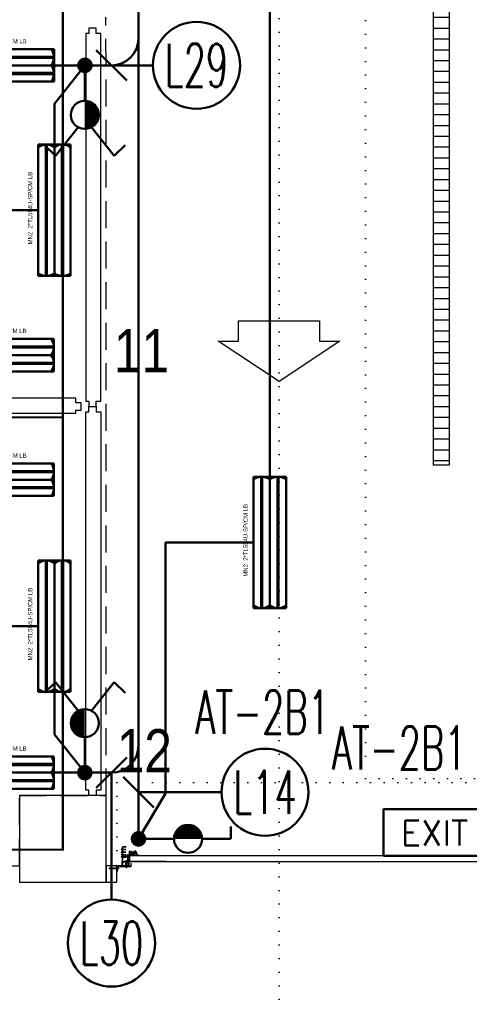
# Model space of a CAD drawing. Header units: metres. Extents: x -13316 to 152404, y -3899 to 30226.
# Drawn here: x 3280 to 3696, y 5013 to 5918 of the extents above; entities that cross this region are included whole.
import ezdxf
from ezdxf.enums import TextEntityAlignment as Align

# ---------------------------------------------------------------- set-up
doc = ezdxf.new("R2010")
doc.units = ezdxf.units.M
doc.header["$LTSCALE"] = 100
doc.header["$MEASUREMENT"] = 0
doc.header["$PDMODE"] = 1
doc.linetypes.add('DOT2', pattern=[0.125, 0, -0.125])
doc.linetypes.add('HIDDEN', pattern=[0.375, 0.25, -0.125])
doc.layers.get('0').update_dxf_attribs({"color": 9, "lineweight": 9})
for name, color, linetype, lineweight in [('00', 9, 'Continuous', 9), ('01', 9, 'Continuous', 9), ('06D', 9, 'Continuous', 9), ('10', 9, 'Continuous', 9), ('20', 9, 'DOT2', 9), ('21', 9, 'Continuous', 9), ('E-1x8 W ÇIKIŞ ARMATÜRÜ (TİP 1)', 7, 'Continuous', 30), ('E-2x54 W SIVAÜSTÜ FLUORESAN YÜKSEK TAVAN ARMATÜRÜ', 7, 'Continuous', 30), ('E-ANAHTAR (ETANŞ)', 7, 'Continuous', 30), ('E-KABLO', 7, 'Continuous', 30), ('E-KOMÜTATÖR ANAHTAR (ETANŞ)', 7, 'Continuous', 30), ('E-LINYE', 7, 'Continuous', 30)]:
    doc.layers.add(name, color=color, linetype=linetype, lineweight=lineweight)
doc.styles.add('Arial', font='arial.ttf', dxfattribs={"height": 2.5})
doc.styles.add('E-YAZI', font='txttw.shx')
doc.styles.add('MuuM_TEXT-STANDART', font='ARIALN.TTF')

# ---------------------------------------------------------------- blocks, each defined once
blk = doc.blocks.new('2x54 W SIVAÜSTÜ FLUORESAN YÜKSEK TAVAN ARMATÜRÜ')
at = {"layer": 'E-2x54 W SIVAÜSTÜ FLUORESAN YÜKSEK TAVAN ARMATÜRÜ', "color": 4}
for p, q in [((-60.8, 15), (-60.8, -15)), ((-60.8, 15), (60.8, 15)), ((60.8, 15), (60.8, 0)), ((-60, 0), (-15, 0)), ((15, 0), (60, 0)), ((60.8, 0), (60.8, -15)), ((-60.8, -15), (60.8, -15))]:
    blk.add_line(p, q, dxfattribs=at)
at = {"layer": 'E-2x54 W SIVAÜSTÜ FLUORESAN YÜKSEK TAVAN ARMATÜRÜ', "color": 7}
for p, q in [((-60.8, 0), (60.8, 0)), ((-59.27, 8.01), (59.32, 8.01)), ((-59.16, 7.01), (59.44, 7)), ((-59.27, -6.99), (59.32, -6.99)), ((-59.16, -7.99), (59.44, -8))]:
    blk.add_line(p, q, dxfattribs=at)
for centre in [(-59.23, 7.63), (-59.23, 7.33), (59.36, 7.63), (59.36, 7.33), (-59.23, -7.37), (-59.23, -7.67), (59.36, -7.37), (59.36, -7.67)]:
    blk.add_circle(centre, 0.11, dxfattribs=at)
for centre, radius, start, end in [((-48.66, 7.5), 12.14, 141.85995, 218.14005), ((48.66, 7.5), 12.14, 321.85995, 38.14005), ((-59.12, 7.51), 0.515, 106.86737, 266.76121), ((-59.32, 7.49), 0.519, 289.2244, 84.40418), ((59.47, 7.51), 0.515, 106.86737, 266.76121), ((59.27, 7.49), 0.519, 289.2244, 84.40418), ((-48.66, -7.5), 12.14, 141.85995, 218.14005), ((-59.12, -7.49), 0.515, 106.86737, 266.76121), ((-59.32, -7.51), 0.519, 289.2244, 84.40418), ((48.66, -7.5), 12.14, 321.85995, 38.14005), ((59.47, -7.49), 0.515, 106.86737, 266.76121), ((59.27, -7.51), 0.519, 289.2244, 84.40418)]:
    blk.add_arc(centre, radius, start, end, dxfattribs=at)
at = {"layer": 'E-2x54 W SIVAÜSTÜ FLUORESAN YÜKSEK TAVAN ARMATÜRÜ', "color": 7, "style": 'Arial'}
blk.add_text('MN2  2*TL554U-SP/CM LB', height=3.9508, dxfattribs=at).set_placement((-31.61, 20.4))
blk = doc.blocks.new('100_1x8 W ÇIKIŞ ARMATÜRÜ (TİP 1)')
at = {"layer": 'E-1x8 W ÇIKIŞ ARMATÜRÜ (TİP 1)', "color": 4}
blk.add_lwpolyline([(-3.335, 0), (3.335, 0), (3.335, 2.703), (-3.335, 2.703)], close=True, dxfattribs=at)
at = {"layer": 'E-1x8 W ÇIKIŞ ARMATÜRÜ (TİP 1)', "color": 3, "style": 'E-YAZI'}
blk.add_text('EXIT', height=1.44, dxfattribs=at).set_placement((-2.338, 0.605))
blk = doc.blocks.new('100_KOMÜTATÖR ANAHTAR (ETANŞ)')
at = {"layer": 'E-KOMÜTATÖR ANAHTAR (ETANŞ)', "color": 4}
for p, q in [((-1.695, 5.222), (-2.326, 4.622)), ((-0.372, 3.563), (-1.695, 5.222)), ((0.372, 3.563), (1.695, 5.222)), ((1.695, 5.222), (2.326, 4.622)), ((0, 2.053), (0, 0))]:
    blk.add_line(p, q, dxfattribs=at)
at = {"layer": 'E-KOMÜTATÖR ANAHTAR (ETANŞ)', "color": 4, "const_width": 0.81}
blk.add_lwpolyline([(0, 3.268, 0.414214), (-0.405, 2.863, 0.414214), (0, 2.458, 0.414214)], format="xyb", dxfattribs=at)
at = {"layer": 'E-KOMÜTATÖR ANAHTAR (ETANŞ)', "color": 4}
blk.add_circle((0, 2.863), 0.81, dxfattribs=at)
blk = doc.blocks.new('100_ANAHTAR (ETANŞ)')
at = {"layer": 'E-ANAHTAR (ETANŞ)', "color": 4}
for p, q in [((0, 5.345), (-0.714, 5.345)), ((0, 3.673), (0, 5.345)), ((0, 2.053), (0, 0))]:
    blk.add_line(p, q, dxfattribs=at)
at = {"layer": 'E-ANAHTAR (ETANŞ)', "color": 4, "const_width": 0.81}
blk.add_lwpolyline([(0, 3.268, 0.414214), (-0.405, 2.863, 0.414214), (0, 2.458, 0.414214)], format="xyb", dxfattribs=at)
at = {"layer": 'E-ANAHTAR (ETANŞ)', "color": 4}
blk.add_circle((0, 2.863), 0.81, dxfattribs=at)
blk = doc.blocks.new('p-kolon_80x80')
blk.add_lwpolyline([(-40, -40), (40, -40), (40, 40), (-40, 40)], close=True)
blk = doc.blocks.new('2.bod.sitatik')
at = {"layer": '01'}
blk.add_blockref('p-kolon_80x80', (3000, -3790), dxfattribs=at)
blk = doc.blocks.new('p-işyeri')
at = {"color": 0, "const_width": 2}
blk.add_lwpolyline([(200, 0), (200, 700), (-200, 700), (-200, 0)], close=True, dxfattribs=at)
blk = doc.blocks.new('p-seksiyoonel kapı profil')
for p, q in [((-6.58, 4.13), (-6.82, 4.13)), ((-6.82, -13.02), (-6.82, 4.13)), ((-6.58, -13.02), (-6.58, 4.13)), ((-6.34, 4.37), (-6.34, 4.6)), ((-6.34, 4.6), (1.04, 4.6)), ((-6.34, 4.37), (1.04, 4.37)), ((-1.83, 1.61), (-1.83, -2.44)), ((-1.44, 1.27), (-1.8, 1.62)), ((-1.8, 1.62), (-1.8, -2.44)), ((-1.44, 1.27), (-1.44, -2.44)), ((-1.24, 1.18), (-1.24, -2.44)), ((-0.68, 1.62), (-1.04, 1.26)), ((-1.04, 1.26), (-1.04, -2.44)), ((-0.68, 1.62), (-0.68, -2.44)), ((-0.65, 1.61), (-0.65, -2.44)), ((0, 0), (33.85, 0)), ((0, 0), (0, 0)), ((1.04, 4.37), (1.04, 4.6)), ((1.27, 4.13), (1.51, 4.13)), ((1.27, 4.13), (1.27, 1.59)), ((1.51, 1.59), (1.27, 1.59)), ((1.51, 4.13), (1.51, 1.59)), ((-7.76, -4.16), (-7.76, -3.9)), ((-7.53, -3.9), (-7.76, -3.9)), ((-7.53, -4.16), (-7.76, -4.16)), ((-7.76, -4.19), (-7.76, -4.16)), ((-7.76, -4.19), (-7.08, -4.19)), ((-7.76, -6.53), (-7.76, -6.26)), ((-7.53, -6.26), (-7.76, -6.26)), ((-7.53, -6.53), (-7.76, -6.53)), ((-7.76, -6.56), (-7.76, -6.53)), ((-7.76, -6.56), (-7.08, -6.56)), ((-7.76, -8.89), (-7.76, -8.62)), ((-7.53, -8.62), (-7.76, -8.62)), ((-7.53, -8.89), (-7.76, -8.89)), ((-7.76, -8.92), (-7.76, -8.89)), ((-7.76, -8.92), (-7.08, -8.92)), ((-7.53, -3.9), (-6.84, -3.9)), ((-7.53, -4.16), (-7.53, -3.9)), ((-6.82, -4.16), (-7.53, -4.16)), ((-7.53, -6.26), (-6.84, -6.26)), ((-7.53, -6.53), (-7.53, -6.26)), ((-6.82, -6.53), (-7.53, -6.53)), ((-7.53, -8.62), (-6.84, -8.62)), ((-7.53, -8.89), (-7.53, -8.62)), ((-6.82, -8.89), (-7.53, -8.89)), ((-7.08, -3.39), (-6.84, -3.39)), ((-7.08, -3.63), (-7.08, -3.39)), ((-7.08, -3.63), (-7.08, -3.9)), ((-6.84, -3.63), (-7.08, -3.63)), ((-7.08, -4.16), (-7.08, -4.7)), ((-6.84, -4.7), (-7.08, -4.7)), ((-7.08, -5.76), (-6.84, -5.76)), ((-7.08, -5.99), (-7.08, -5.76)), ((-7.08, -5.99), (-7.08, -6.26)), ((-6.84, -5.99), (-7.08, -5.99)), ((-7.08, -6.53), (-7.08, -7.06)), ((-6.84, -7.06), (-7.08, -7.06)), ((-7.08, -8.12), (-6.84, -8.12)), ((-7.08, -8.35), (-7.08, -8.12)), ((-7.08, -8.35), (-7.08, -8.62)), ((-6.84, -8.35), (-7.08, -8.35)), ((-7.08, -8.89), (-7.08, -9.42)), ((-6.84, -3.63), (-6.84, -3.39)), ((-6.84, -3.63), (-6.84, -3.9)), ((-6.84, -4.7), (-6.84, -4.19)), ((-6.84, -5.99), (-6.84, -5.76)), ((-6.84, -5.99), (-6.84, -6.26)), ((-6.84, -7.06), (-6.84, -6.56)), ((-6.84, -8.35), (-6.84, -8.12)), ((-6.84, -8.35), (-6.84, -8.62)), ((-6.84, -9.42), (-6.84, -8.92)), ((-6.58, -3.93), (-3.51, -3.93)), ((-6.58, -4.16), (-3.51, -4.16)), ((-6.58, -6.29), (-3.51, -6.29)), ((-6.58, -6.53), (-3.51, -6.53)), ((-6.58, -8.65), (-3.51, -8.65)), ((-6.58, -8.89), (-3.51, -8.89)), ((-5.99, -4.68), (-6.04, -4.73)), ((-6.04, -5.53), (-6.04, -4.73)), ((-6.04, -5.67), (-6.04, -5.53)), ((-6.04, -5.67), (-5.99, -5.72)), ((-3.39, -4.25), (-5.99, -4.25)), ((-5.99, -6.14), (-5.99, -4.25)), ((-5.99, -6.14), (-3.39, -6.14)), ((-3.51, -3.93), (-3.51, -4.16)), ((-3.51, -6.29), (-3.51, -6.53)), ((-3.51, -8.65), (-3.51, -8.89)), ((-3.39, -6.14), (-3.39, -4.25)), ((-2.07, -4.37), (-3.39, -4.37)), ((-3.39, -6.03), (-0.6, -6.03)), ((-2.07, -2.52), (-2.07, -2.44)), ((-2.07, -2.44), (-0.59, -2.44)), ((-2.07, -2.52), (-0.59, -2.52)), ((-2.07, -4.85), (-2.07, -2.52)), ((-2.07, -4.85), (-0.59, -4.85)), ((-1.7, -3.58), (-1.71, -3.72)), ((-1.71, -3.64), (-1.68, -3.77)), ((-1.71, -3.72), (-1.68, -3.85)), ((-1.65, -3.45), (-1.7, -3.58)), ((-1.68, -3.77), (-1.61, -3.89)), ((-1.68, -3.85), (-1.61, -3.97)), ((-1.56, -3.34), (-1.65, -3.45)), ((-1.65, -3.84), (-1.44, -3.63)), ((-1.61, -3.89), (-1.51, -3.98)), ((-1.61, -3.97), (-1.51, -4.07)), ((-1.45, -3.26), (-1.56, -3.34)), ((-1.51, -3.98), (-1.38, -4.04)), ((-1.51, -4.07), (-1.38, -4.13)), ((-1.31, -3.22), (-1.45, -3.26)), ((-1.44, -3.26), (-1.44, -3.63)), ((-1.38, -4.04), (-1.24, -4.07)), ((-1.38, -4.13), (-1.24, -4.15)), ((-1.17, -3.22), (-1.31, -3.22)), ((-1.24, -3.22), (-1.24, -3.55)), ((-1.24, -4.07), (-1.1, -4.04)), ((-1.24, -4.15), (-1.1, -4.13)), ((-1.04, -3.26), (-1.17, -3.22)), ((-1.1, -4.04), (-0.97, -3.98)), ((-1.1, -4.13), (-0.97, -4.07)), ((-1.04, -3.26), (-1.04, -3.63)), ((-0.92, -3.34), (-1.04, -3.26)), ((-1.04, -3.63), (-0.83, -3.83)), ((-0.97, -3.98), (-0.87, -3.89)), ((-0.97, -4.07), (-0.87, -3.97)), ((-0.83, -3.45), (-0.92, -3.34)), ((-0.87, -3.89), (-0.8, -3.77)), ((-0.87, -3.97), (-0.8, -3.85)), ((-0.78, -3.58), (-0.83, -3.45)), ((-0.8, -3.77), (-0.77, -3.64)), ((-0.8, -3.85), (-0.77, -3.72)), ((-0.77, -3.72), (-0.78, -3.58)), ((-0.59, -0.62), (-0.65, -0.68)), ((-0.65, -1.69), (-0.59, -1.74)), ((-0.6, -5.77), (-0.6, -4.85)), ((-0.6, -6.03), (-0.6, -5.77)), ((-0.6, -5.79), (-0.59, -5.79)), ((-0.12, 0), (-0.59, 0)), ((-0.59, -2.01), (-0.59, 0)), ((-0.59, -2.01), (-0.12, -2.01)), ((-0.59, -2.01), (-0.59, -2.44)), ((-0.59, -2.44), (-0.59, -2.5)), ((-0.59, -2.44), (-0.12, -2.44)), ((-0.59, -2.52), (-0.59, -2.5)), ((-0.59, -2.5), (-0.21, -2.5)), ((-0.59, -3.19), (-0.59, -2.52)), ((-0.59, -4.85), (-0.59, -3.19)), ((-0.59, -3.19), (-0.47, -3.19)), ((-0.59, -4.85), (-0.47, -4.85)), ((-0.59, -4.85), (-0.59, -5.32)), ((-0.12, -5.32), (-0.59, -5.32)), ((-0.59, -9.63), (-0.59, -5.32)), ((-0.47, -3.19), (-0.41, -3.16)), ((-0.47, -4.85), (-0.47, -3.19)), ((-0.4, -4.84), (-0.47, -4.85)), ((-0.41, -3.16), (-0.35, -3.07)), ((-0.34, -4.84), (-0.4, -4.84)), ((-0.35, -3.07), (-0.3, -2.93)), ((-0.28, -4.83), (-0.34, -4.84)), ((-0.3, -2.93), (-0.25, -2.74)), ((-0.22, -4.83), (-0.28, -4.83)), ((-0.25, -2.74), (-0.21, -2.5)), ((-0.18, -4.82), (-0.22, -4.83)), ((-0.21, -2.5), (-0.17, -2.49)), ((-0.15, -4.81), (-0.18, -4.82)), ((-0.17, -2.49), (-0.14, -2.48)), ((-0.12, -4.8), (-0.15, -4.81)), ((-0.12, -5.79), (-0.15, -5.79)), ((-0.15, -5.82), (0.36, -5.82)), ((-0.14, -2.48), (-0.12, -2.46)), ((-0.12, -0.24), (-0.12, 0)), ((-0.12, -0.24), (0, -0.24)), ((-0.12, -5.32), (-0.12, -0.24)), ((-0.12, -2.46), (-0.12, -2.45)), ((-0.12, -4.78), (-0.12, -4.8)), ((-0.12, -5.32), (0, -5.32)), ((-0.12, -5.79), (-0.12, -5.32)), ((0.13, -5.79), (-0.12, -5.79)), ((0.36, -5.85), (-0.12, -5.85)), ((-0.12, -9.63), (-0.12, -5.85)), ((33.85, 0), (0, 0)), ((0, 0), (0, -0.36)), ((0, -0.36), (0, -0.52)), ((0, -0.52), (0, -0.58)), ((0, -0.58), (0, -0.6)), ((0, -0.6), (0, -0.87)), ((0, -0.87), (0, -0.89)), ((0, -0.89), (0, -0.95)), ((0, -0.95), (0, -1.53)), ((0, -1.53), (0, -1.64)), ((0, -1.64), (0, -2.06)), ((0, -2.06), (0, -2.19)), ((0, -2.19), (0, -2.29)), ((0, -2.29), (0, -2.71)), ((0, -2.71), (0, -3.13)), ((0, -3.13), (0, -3.23)), ((0, -3.23), (0, -3.36)), ((0, -3.36), (0, -4.47)), ((0, -4.47), (0, -4.53)), ((0, -4.53), (0, -4.55)), ((0, -4.55), (0, -4.81)), ((0, -4.81), (0, -4.83)), ((0, -4.83), (0, -4.89)), ((0, -4.89), (0, -5.06)), ((0, -5.06), (0, -5.41)), ((0, -5.41), (33.85, -5.41)), ((0.07, -5.85), (0.07, -5.9)), ((0.07, -5.9), (0.36, -5.9)), ((0.36, -5.92), (0.09, -5.92)), ((0.36, -6.59), (0.1, -6.59)), ((0.1, -7.59), (0.36, -7.59)), ((0.13, -5.79), (0.13, -5.41)), ((0.29, -5.79), (0.13, -5.79)), ((0.13, -5.79), (0.16, -5.79)), ((0.14, -8.74), (0.14, -8.27)), ((0.36, -8.27), (0.14, -8.27)), ((2.18, -8.74), (0.14, -8.74)), ((0.31, -5.79), (0.31, -5.41)), ((0.32, -5.79), (0.36, -5.79)), ((0.36, -5.79), (0.36, -5.41)), ((0.36, -8.39), (0.36, -5.79)), ((0.36, -5.79), (0.4, -5.79)), ((0.36, -8.39), (0.4, -8.39)), ((0.38, -5.41), (0.38, -5.46)), ((0.38, -5.46), (0.39, -5.53)), ((0.39, -5.53), (0.39, -5.61)), ((0.39, -5.61), (0.4, -5.7)), ((0.4, -5.7), (0.4, -5.79)), ((0.4, -8.39), (0.4, -5.79)), ((3.93, -5.79), (0.4, -5.79)), ((3.93, -8.39), (0.4, -8.39)), ((0.96, -7.09), (0.94, -7.09)), ((0.95, -7.13), (0.95, -7.21)), ((0.95, -7.21), (0.99, -7.42)), ((0.99, -7.42), (1.06, -7.62)), ((1.06, -7.62), (1.17, -7.8)), ((1.07, -9.19), (1.07, -8.74)), ((1.16, -9.19), (1.16, -8.74)), ((1.17, -7.8), (1.31, -7.96)), ((1.26, -6.78), (1.23, -6.99)), ((1.23, -6.99), (1.23, -7.21)), ((1.23, -7.21), (1.27, -7.42)), ((1.33, -6.58), (1.26, -6.78)), ((1.27, -7.42), (1.34, -7.62)), ((1.31, -7.96), (1.47, -8.1)), ((1.44, -6.39), (1.33, -6.58)), ((1.33, -7.09), (1.36, -6.87)), ((1.36, -7.31), (1.33, -7.09)), ((1.34, -7.62), (1.45, -7.8)), ((1.36, -6.87), (1.42, -6.66)), ((1.42, -7.52), (1.36, -7.31)), ((1.37, -7.09), (1.39, -6.87)), ((1.39, -7.31), (1.37, -7.09)), ((1.39, -6.87), (1.43, -6.71)), ((1.45, -7.52), (1.39, -7.31)), ((1.42, -6.66), (1.43, -6.64)), ((1.52, -7.71), (1.42, -7.52)), ((1.57, -6.23), (1.44, -6.39)), ((1.56, -6.52), (1.44, -6.61)), ((1.44, -6.61), (1.46, -6.89)), ((1.51, -6.61), (1.44, -6.61)), ((1.45, -6.58), (1.52, -6.47)), ((1.53, -7.67), (1.45, -7.52)), ((1.45, -7.8), (1.59, -7.96)), ((1.46, -6.89), (1.49, -7.18)), ((1.47, -8.1), (1.66, -8.21)), ((1.49, -7.18), (1.49, -7.22)), ((1.49, -7.22), (1.52, -7.49)), ((1.5, -6.55), (1.55, -6.47)), ((1.51, -6.61), (1.63, -6.52)), ((1.54, -6.87), (1.51, -6.61)), ((1.52, -6.47), (1.66, -6.3)), ((1.52, -7.49), (1.55, -7.76)), ((1.54, -7.74), (1.52, -7.71)), ((1.57, -7.14), (1.54, -6.87)), ((1.55, -6.47), (1.69, -6.3)), ((1.62, -7.76), (1.55, -7.76)), ((1.55, -7.76), (1.8, -7.88)), ((1.9, -6.27), (1.56, -6.52)), ((1.74, -6.09), (1.57, -6.23)), ((1.57, -7.05), (1.58, -6.92)), ((1.57, -7.18), (1.57, -7.05)), ((1.57, -7.18), (1.57, -7.14)), ((1.6, -7.48), (1.57, -7.18)), ((1.59, -7.31), (1.57, -7.18)), ((1.66, -7.88), (1.57, -7.78)), ((1.58, -6.92), (1.61, -6.79)), ((1.63, -7.44), (1.59, -7.31)), ((1.59, -7.96), (1.75, -8.1)), ((1.62, -7.76), (1.6, -7.48)), ((1.61, -6.79), (1.66, -6.67)), ((1.87, -7.87), (1.62, -7.76)), ((1.63, -6.52), (1.99, -6.27)), ((1.68, -7.56), (1.63, -7.44)), ((1.69, -7.88), (1.63, -7.81)), ((1.66, -6.3), (1.83, -6.16)), ((1.66, -6.67), (1.72, -6.56)), ((1.83, -8.02), (1.66, -7.88)), ((1.66, -8.21), (1.86, -8.28)), ((1.67, -9.19), (1.67, -8.74)), ((1.75, -7.67), (1.68, -7.56)), ((1.69, -6.3), (1.86, -6.16)), ((1.86, -8.02), (1.69, -7.88)), ((1.72, -6.56), (1.8, -6.45)), ((1.92, -5.98), (1.74, -6.09)), ((1.83, -7.77), (1.75, -7.67)), ((1.75, -8.1), (1.94, -8.21)), ((1.8, -6.45), (1.89, -6.35)), ((1.8, -7.88), (2.07, -8)), ((1.83, -6.16), (2.02, -6.05)), ((1.93, -7.86), (1.83, -7.77)), ((2.03, -8.13), (1.83, -8.02)), ((1.86, -6.16), (2.05, -6.05)), ((2.06, -8.13), (1.86, -8.02)), ((1.86, -8.28), (2.07, -8.31)), ((2.11, -7.99), (1.87, -7.87)), ((1.89, -6.35), (1.99, -6.27)), ((2.03, -6.18), (1.9, -6.27)), ((2.12, -5.91), (1.92, -5.98)), ((2.03, -7.94), (1.93, -7.86)), ((1.94, -8.21), (2.14, -8.28)), ((1.98, -7.05), (2.01, -6.89)), ((1.99, -7.21), (1.98, -7.05)), ((1.99, -6.27), (2.11, -6.18)), ((1.99, -6.27), (2.1, -6.2)), ((2.04, -7.36), (1.99, -7.21)), ((2.01, -6.89), (2.08, -6.75)), ((2.02, -6.05), (2.23, -5.99)), ((2.38, -5.94), (2.03, -6.18)), ((2.07, -6.91), (2.03, -7.05)), ((2.03, -7.05), (2.05, -7.2)), ((2.15, -8), (2.03, -7.94)), ((2.24, -8.19), (2.03, -8.13)), ((2.14, -7.49), (2.04, -7.36)), ((2.05, -6.05), (2.26, -5.99)), ((2.05, -7.2), (2.1, -7.34)), ((2.27, -8.19), (2.06, -8.13)), ((2.14, -6.78), (2.07, -6.91)), ((2.07, -8), (2.1, -8.02)), ((2.07, -8.31), (2.16, -8.31)), ((2.08, -6.75), (2.19, -6.63)), ((2.09, -9.19), (2.09, -8.74)), ((2.1, -6.2), (2.22, -6.15)), ((2.1, -7.34), (2.19, -7.46)), ((2.1, -8.02), (2.35, -8.13)), ((2.11, -6.18), (2.45, -5.94)), ((2.15, -8), (2.11, -7.99)), ((2.33, -5.87), (2.12, -5.91)), ((2.25, -6.67), (2.14, -6.78)), ((2.26, -7.6), (2.14, -7.49)), ((2.14, -8.28), (2.35, -8.31)), ((2.41, -8.13), (2.15, -8)), ((2.27, -8.05), (2.15, -8)), ((2.18, -8.74), (2.18, -8.39)), ((4.56, -8.74), (2.18, -8.74)), ((2.19, -6.63), (2.33, -6.55)), ((2.19, -7.46), (2.32, -7.54)), ((2.22, -6.15), (2.34, -6.11)), ((2.23, -5.99), (2.29, -5.98)), ((2.45, -8.21), (2.24, -8.19)), ((2.39, -6.61), (2.25, -6.67)), ((2.26, -5.99), (2.29, -5.98)), ((2.53, -6.59), (2.26, -6.59)), ((2.26, -7.59), (2.53, -7.59)), ((2.41, -7.66), (2.26, -7.6)), ((2.4, -8.08), (2.27, -8.05)), ((2.48, -8.21), (2.27, -8.19)), ((2.32, -7.54), (2.46, -7.59)), ((2.44, -5.86), (2.33, -5.87)), ((2.33, -6.55), (2.48, -6.5)), ((2.34, -6.11), (2.47, -6.09)), ((2.35, -8.13), (2.6, -8.24)), ((2.35, -8.31), (2.56, -8.31)), ((2.45, -5.94), (2.38, -5.94)), ((2.53, -6.59), (2.39, -6.61)), ((2.53, -8.09), (2.4, -8.08)), ((2.57, -7.68), (2.41, -7.66)), ((2.67, -8.24), (2.41, -8.13)), ((2.53, -5.87), (2.44, -5.86)), ((2.45, -5.94), (2.71, -6.05)), ((2.45, -8.21), (2.48, -8.21)), ((2.46, -7.59), (2.61, -7.59)), ((2.47, -6.09), (2.6, -6.09)), ((2.48, -6.5), (2.64, -6.5)), ((2.49, -6.5), (2.54, -6.51)), ((2.53, -7.67), (2.49, -7.68)), ((2.52, -6.5), (2.61, -6.51)), ((2.52, -6.5), (2.56, -6.5)), ((2.64, -7.66), (2.52, -7.68)), ((2.6, -7.67), (2.52, -7.68)), ((2.74, -5.9), (2.53, -5.87)), ((2.7, -6.59), (2.53, -6.59)), ((2.68, -6.61), (2.53, -6.59)), ((2.53, -7.59), (2.7, -7.59)), ((2.68, -7.62), (2.53, -7.67)), ((2.66, -8.09), (2.53, -8.09)), ((2.54, -6.51), (2.69, -6.57)), ((2.55, -5.97), (2.7, -5.99)), ((2.56, -6.5), (2.72, -6.55)), ((2.56, -8.31), (2.67, -8.29)), ((2.73, -7.66), (2.57, -7.68)), ((2.6, -6.09), (2.73, -6.1)), ((2.75, -7.62), (2.6, -7.67)), ((2.67, -8.24), (2.6, -8.24)), ((2.61, -6.51), (2.76, -6.57)), ((2.61, -7.59), (2.75, -7.54)), ((2.64, -6.5), (2.8, -6.55)), ((2.79, -7.59), (2.64, -7.66)), ((2.79, -8.07), (2.66, -8.09)), ((2.73, -6.63), (2.67, -6.56)), ((2.67, -7.62), (2.73, -7.55)), ((2.79, -8.16), (2.67, -8.24)), ((2.82, -6.67), (2.68, -6.61)), ((2.82, -7.52), (2.68, -7.62)), ((2.69, -6.57), (2.82, -6.66)), ((2.7, -5.99), (2.91, -6.05)), ((2.71, -6.05), (2.98, -6.18)), ((2.72, -8.28), (2.71, -8.28)), ((2.72, -6.55), (2.85, -6.63)), ((2.92, -8.22), (2.72, -8.28)), ((2.73, -6.1), (2.86, -6.13)), ((2.87, -7.59), (2.73, -7.66)), ((2.95, -5.97), (2.74, -5.9)), ((2.75, -7.54), (2.87, -7.46)), ((2.88, -7.52), (2.75, -7.62)), ((2.76, -6.57), (2.89, -6.66)), ((2.8, -6.66), (2.76, -6.61)), ((2.76, -7.57), (2.79, -7.53)), ((2.91, -8.13), (2.77, -8.17)), ((2.91, -7.49), (2.79, -7.59)), ((2.79, -7.53), (2.8, -7.52)), ((3.15, -7.91), (2.79, -8.16)), ((2.91, -8.03), (2.79, -8.07)), ((2.8, -6.55), (2.94, -6.63)), ((2.82, -6.66), (2.89, -6.73)), ((2.92, -6.78), (2.82, -6.67)), ((2.89, -7.45), (2.82, -7.52)), ((2.85, -6.63), (2.96, -6.75)), ((2.86, -6.13), (2.98, -6.18)), ((2.87, -7.46), (2.97, -7.34)), ((3, -7.49), (2.87, -7.59)), ((2.98, -7.4), (2.88, -7.52)), ((2.89, -6.66), (2.99, -6.79)), ((2.91, -6.05), (3.1, -6.16)), ((3.01, -7.36), (2.91, -7.49)), ((3.03, -7.98), (2.91, -8.03)), ((3.11, -8.02), (2.91, -8.13)), ((3, -6.91), (2.92, -6.78)), ((3.26, -8), (2.92, -8.22)), ((2.94, -6.63), (3.05, -6.75)), ((3.13, -6.08), (2.95, -5.97)), ((2.96, -6.75), (3.04, -6.89)), ((2.97, -7.34), (3.02, -7.2)), ((2.98, -6.18), (3.1, -6.24)), ((2.98, -6.18), (3.02, -6.19)), ((3.05, -7.25), (2.98, -7.4)), ((2.99, -6.79), (3.05, -6.93)), ((3.03, -7.05), (3, -6.91)), ((3.09, -7.36), (3, -7.49)), ((3.06, -7.21), (3.01, -7.36)), ((3.02, -6.19), (3.26, -6.31)), ((3.02, -7.2), (3.03, -7.05)), ((3.15, -7.91), (3.03, -7.98)), ((3.04, -6.89), (3.07, -7.05)), ((3.05, -6.75), (3.12, -6.89)), ((3.05, -6.93), (3.07, -7.09)), ((3.07, -7.09), (3.05, -7.25)), ((3.07, -7.05), (3.06, -7.21)), ((3.14, -7.21), (3.09, -7.36)), ((3.1, -6.16), (3.27, -6.29)), ((3.1, -6.24), (3.2, -6.32)), ((3.27, -7.88), (3.11, -8.02)), ((3.12, -6.89), (3.15, -7.05)), ((3.24, -6.17), (3.13, -6.08)), ((3.15, -7.05), (3.14, -7.21)), ((3.27, -7.82), (3.15, -7.91)), ((3.25, -7.83), (3.15, -7.91)), ((3.2, -6.32), (3.3, -6.41)), ((3.25, -6.18), (3.41, -6.37)), ((3.34, -7.73), (3.25, -7.83)), ((3.26, -6.31), (3.5, -6.42)), ((3.51, -7.68), (3.26, -8)), ((3.61, -7.57), (3.27, -7.82)), ((3.38, -7.77), (3.27, -7.88)), ((3.3, -6.41), (3.38, -6.51)), ((3.41, -7.62), (3.34, -7.73)), ((3.38, -6.51), (3.45, -6.62)), ((3.48, -7.51), (3.41, -7.62)), ((3.45, -6.62), (3.5, -6.74)), ((3.52, -7.38), (3.48, -7.51)), ((3.5, -6.42), (3.53, -6.7)), ((3.5, -6.74), (3.54, -6.87)), ((3.51, -6.51), (3.64, -6.88)), ((3.53, -7.63), (3.51, -7.68)), ((3.55, -7.26), (3.52, -7.38)), ((3.53, -6.7), (3.56, -7)), ((3.54, -6.72), (3.58, -6.87)), ((3.54, -6.87), (3.56, -7)), ((3.57, -7.13), (3.55, -7.26)), ((3.56, -7), (3.57, -7.13)), ((3.56, -7), (3.57, -7.04)), ((3.57, -7.04), (3.59, -7.3)), ((3.58, -6.87), (3.6, -7.09)), ((3.6, -7.09), (3.59, -7.24)), ((3.59, -7.3), (3.61, -7.57)), ((3.65, -7.29), (3.6, -7.43)), ((3.64, -6.88), (3.65, -7.29)), ((3.9, -9.19), (3.9, -8.74)), ((3.91, -5.46), (3.91, -5.41)), ((3.92, -5.53), (3.91, -5.46)), ((3.92, -5.61), (3.92, -5.53)), ((3.93, -5.7), (3.92, -5.61)), ((3.93, -5.79), (3.93, -5.7)), ((3.93, -8.39), (3.93, -5.79)), ((3.93, -5.79), (4.01, -5.79)), ((3.93, -7.56), (6.14, -7.56)), ((3.93, -8.27), (6.14, -8.27)), ((3.97, -5.79), (3.97, -7.56)), ((4.01, -5.79), (4.01, -5.41)), ((8.86, -5.79), (4.01, -5.79)), ((4.1, -9.19), (4.1, -8.74)), ((4.56, -8.27), (4.56, -9.69)), ((5.74, -9.69), (5.74, -8.27)), ((5.88, -8.74), (5.74, -8.74)), ((5.88, -8.74), (5.88, -8.27)), ((6.14, -7.56), (6.14, -8.27)), ((6.14, -7.56), (6.63, -7.56)), ((6.14, -8.27), (6.63, -8.27)), ((6.33, -7.56), (6.33, -5.79)), ((6.58, -5.82), (8.07, -5.82)), ((8.04, -5.85), (6.61, -5.85)), ((6.63, -7.56), (6.63, -8.27)), ((6.81, -5.85), (6.81, -5.9)), ((6.81, -5.9), (7.84, -5.9)), ((7.82, -5.92), (6.82, -5.92)), ((7.84, -5.9), (7.84, -5.85)), ((8.86, -5.79), (8.86, -5.41)), ((-7.76, -11.25), (-7.76, -10.99)), ((-7.53, -10.99), (-7.76, -10.99)), ((-7.53, -11.25), (-7.76, -11.25)), ((-7.76, -11.28), (-7.76, -11.25)), ((-7.76, -11.28), (-7.08, -11.28)), ((-7.53, -10.99), (-6.84, -10.99)), ((-7.53, -11.25), (-7.53, -10.99)), ((-6.82, -11.25), (-7.53, -11.25)), ((-6.84, -9.42), (-7.08, -9.42)), ((-7.08, -10.48), (-6.84, -10.48)), ((-7.08, -10.71), (-7.08, -10.48)), ((-7.08, -10.71), (-7.08, -10.99)), ((-6.84, -10.71), (-7.08, -10.71)), ((-7.08, -11.25), (-7.08, -11.79)), ((-6.84, -11.79), (-7.08, -11.79)), ((-6.84, -10.71), (-6.84, -10.48)), ((-6.84, -10.71), (-6.84, -10.99)), ((-6.84, -11.79), (-6.84, -11.28)), ((-6.58, -13.02), (-6.82, -13.02)), ((-6.82, -13.02), (-6.82, -13.03)), ((-6.58, -11.01), (-3.51, -11.01)), ((-6.58, -11.25), (-3.51, -11.25)), ((-6.34, -13.26), (-6.34, -13.5)), ((-3.27, -13.26), (-6.34, -13.26)), ((-3.27, -13.5), (-6.34, -13.5)), ((-6.34, -13.5), (-5.67, -13.5)), ((-6.34, -13.5), (-6.34, -13.5)), ((-5.67, -13.5), (-5.49, -13.5)), ((-5.67, -13.5), (-5.67, -13.5)), ((-5.49, -13.5), (-5.49, -13.5)), ((-3.51, -11.01), (-3.51, -11.25)), ((-3.27, -13.26), (-3.27, -13.5)), ((-0.12, -9.63), (-0.59, -9.63)), ((1.07, -9.19), (1.12, -9.19)), ((1.12, -9.19), (1.11, -9.19)), ((1.11, -9.19), (1.11, -9.22)), ((1.18, -9.22), (1.11, -9.22)), ((1.18, -9.22), (1.12, -9.19)), ((1.12, -9.19), (1.16, -9.19)), ((1.16, -9.19), (1.42, -9.19)), ((1.2, -9.22), (1.18, -9.22)), ((1.41, -9.19), (1.2, -9.22)), ((1.65, -9.22), (1.2, -9.22)), ((1.42, -9.19), (1.41, -9.19)), ((1.42, -9.19), (1.67, -9.19)), ((1.65, -9.22), (1.42, -9.19)), ((1.68, -9.22), (1.65, -9.22)), ((1.67, -9.19), (1.88, -9.19)), ((1.88, -9.19), (1.68, -9.22)), ((2.05, -9.22), (1.68, -9.22)), ((2.09, -9.19), (1.88, -9.19)), ((1.88, -9.19), (1.88, -9.19)), ((2.05, -9.22), (1.88, -9.19)), ((2.05, -9.2), (2.06, -9.22)), ((2.06, -9.22), (2.05, -9.22)), ((3.9, -9.19), (4, -9.19)), ((4, -9.19), (3.94, -9.22)), ((4.12, -9.22), (3.94, -9.22)), ((4.12, -9.22), (4, -9.19)), ((4, -9.19), (4.1, -9.19)), ((4, -9.19), (4, -9.19)), ((4.1, -9.19), (4.37, -9.19)), ((4.14, -9.22), (4.12, -9.22)), ((4.37, -9.19), (4.14, -9.22)), ((4.56, -9.22), (4.14, -9.22)), ((4.37, -9.19), (4.56, -9.19)), ((4.37, -9.19), (4.37, -9.19)), ((4.56, -9.21), (4.37, -9.19)), ((5.74, -9.69), (4.56, -9.69))]:
    blk.add_line(p, q)
for centre, radius, start, end in [((-6.34, 4.13), 0.473, 90, 180), ((-6.34, 4.13), 0.236, 90, 180), ((-1.24, 1.47), 0.295, 225, 269.1856), ((-1.24, 1.47), 0.295, 270.37106, 314.37643), ((1.04, 4.13), 0.473, 0, 90), ((1.04, 4.13), 0.236, 0, 90), ((-6.81, -3.9), 0.0295, 180, 258.46304), ((-6.81, -4.19), 0.0295, 101.53696, 180), ((-6.81, -6.26), 0.0295, 180, 258.46304), ((-6.81, -6.56), 0.0295, 101.53696, 180), ((-6.81, -8.62), 0.0295, 180, 258.46304), ((-6.81, -8.92), 0.0295, 101.53696, 180), ((-1.24, -3.84), 0.295, 90.8144, 135), ((-1.24, -3.84), 0.295, 45.62357, 89.62894), ((-0.12, -5.32), 0.472, 180, 270), ((-0.12, -5.82), 0.0295, 180, 270), ((0.1, -7.09), 0.502, 90, 116.35109), ((0.1, -7.09), 0.502, 243.64891, 270), ((0.09, -5.9), 0.0177, 180, 270), ((6.61, -5.82), 0.0295, 180, 270), ((6.82, -5.9), 0.0177, 180, 270), ((7.82, -5.9), 0.0177, 270, 0), ((8.04, -5.82), 0.0295, 270, 0), ((-6.81, -10.99), 0.0295, 180, 258.46304), ((-6.81, -11.28), 0.0295, 101.53696, 180), ((-6.34, -13.02), 0.473, 180, 270), ((-6.34, -13.03), 0.473, 180, 270), ((-6.34, -13.02), 0.236, 180, 270)]:
    blk.add_arc(centre, radius, start, end)
blk = doc.blocks.new('çelik dübel')
at = {"layer": '10', "linetype": 'HIDDEN', "ltscale": 7}
for p, q in [((-87.2, -2), (-85, 2)), ((-85, -6), (-85, 2)), ((-68, 2), (-85, 2)), ((-75, -6), (-75, 2)), ((-70, -6), (-70, 2)), ((-68, 3), (-58, 2)), ((-68, -7), (-68, 3)), ((-58, -6), (-58, 2)), ((-8.5, 2), (-58, 2)), ((-53, 1.5), (-58, 1.5)), ((-53, -6), (-53, 2)), ((-25, -6), (-25, 2)), ((-25, -6), (-23.9, 2)), ((-23, -6), (-21.9, 2)), ((-21, -6), (-19.9, 2)), ((-19, -6), (-17.9, 2)), ((-17, -6), (-15.9, 2)), ((-85, -6), (-87.2, -2)), ((-68, -6), (-85, -6)), ((-68, -7), (-58, -6)), ((-53, -5.5), (-58, -5.5)), ((-8.5, -6), (-58, -6))]:
    blk.add_line(p, q, dxfattribs=at)
at = {"layer": '10', "linetype": 'Continuous'}
for p, q in [((-15, -6), (-13.9, 2)), ((-13, -6), (-11.9, 2)), ((-11, -6), (-10, 1.1)), ((-10, -9), (-10, 5)), ((-9, 5), (-10, 5)), ((-9, -9), (-9, 5)), ((-8.5, 2), (-8.5, 3)), ((-8.5, -4), (-8.5, 0)), ((-5, 4), (-7.5, 4)), ((-5, 1), (-7.5, 1)), ((-4, 2), (-4, 3)), ((-1, 2), (-4, 2)), ((-4, -4), (-4, 0)), ((-3, -6), (-1.9, 2)), ((-1, -6), (0, 1.1)), ((0, -5), (0, 1)), ((-9, -9), (-10, -9)), ((-8.5, -6), (-8.5, -7)), ((-5, -5), (-7.5, -5)), ((-5, -8), (-7.5, -8)), ((-4, -6), (-4, -7)), ((-1, -6), (-4, -6))]:
    blk.add_line(p, q, dxfattribs=at)
at = {"layer": '10', "color": 4}
for p, q in [((-10, 3), (-10, 5)), ((-10, -7), (-10, -9.1))]:
    blk.add_line(p, q, dxfattribs=at)
at = {"layer": '10', "linetype": 'HIDDEN'}
for points in [[(-68, 0.6), (-67.4, 0.4), (-67, 0.1), (-66.6, -0.3), (-66.2, -0.8), (-65.9, -1.3), (-65.7, -1.9), (-65.4, -2.3), (-65.2, -2.8), (-65, -3.1), (-64.8, -3.3), (-64.6, -3.5), (-64.4, -3.6), (-64.2, -3.5), (-63.9, -3.5), (-63.7, -3.3), (-63.5, -3.1), (-63.2, -2.9), (-62.9, -2.6), (-62.7, -2.3), (-62.4, -2), (-62.1, -1.7), (-61.9, -1.4), (-61.6, -1.1), (-61.4, -0.9), (-61.2, -0.7), (-61, -0.6), (-60.8, -0.5), (-60.6, -0.5), (-60.4, -0.5), (-60.3, -0.7), (-60.1, -0.9), (-59.9, -1.1), (-59.8, -1.5), (-59.6, -1.9), (-59.4, -2.3), (-59.2, -2.7), (-58.9, -3), (-58.7, -3.3), (-58.4, -3.5), (-58, -3.5)], [(-68, -0.5), (-68, -0.5), (-67.9, -0.5), (-67.9, -0.5), (-67.8, -0.5), (-67.8, -0.6), (-67.7, -0.6), (-67.7, -0.6), (-67.6, -0.7), (-67.6, -0.7), (-67.6, -0.8), (-67.5, -0.8), (-67.5, -0.8), (-67.5, -0.9), (-67.4, -0.9), (-67.4, -0.9), (-67.3, -1), (-67.3, -1), (-67.3, -1.1), (-67.2, -1.1), (-67.2, -1.2), (-67.2, -1.2), (-67.1, -1.3), (-67.1, -1.3), (-67.1, -1.4), (-67, -1.4), (-67, -1.5), (-67, -1.5), (-66.9, -1.6), (-66.9, -1.6), (-66.9, -1.7), (-66.9, -1.7), (-66.8, -1.8), (-66.8, -1.9), (-66.8, -1.9), (-66.7, -2), (-66.7, -2), (-66.7, -2.1), (-66.6, -2.2), (-66.6, -2.2), (-66.6, -2.3), (-66.6, -2.3), (-66.5, -2.4), (-66.5, -2.5), (-66.5, -2.5), (-66.4, -2.6), (-66.4, -2.7), (-66.4, -2.7), (-66.3, -2.8), (-66.3, -2.8), (-66.3, -2.9), (-66.3, -3), (-66.2, -3), (-66.2, -3.1), (-66.2, -3.1), (-66.1, -3.2), (-66.1, -3.2), (-66.1, -3.3), (-66, -3.4), (-66, -3.4), (-66, -3.5), (-65.9, -3.5), (-65.9, -3.6), (-65.9, -3.6), (-65.8, -3.7), (-65.8, -3.7), (-65.7, -3.8), (-65.7, -3.8), (-65.7, -3.9), (-65.6, -3.9), (-65.6, -4), (-65.5, -4), (-65.5, -4.1), (-65.4, -4.1), (-65.4, -4.1), (-65.3, -4.2), (-65.3, -4.2), (-65.2, -4.3), (-65.2, -4.3), (-65.1, -4.3), (-65, -4.4), (-65, -4.4), (-64.9, -4.4), (-64.9, -4.4), (-64.8, -4.5), (-64.7, -4.5), (-64.7, -4.5), (-64.6, -4.5), (-64.5, -4.5), (-64.5, -4.5), (-64.4, -4.5), (-64.3, -4.5), (-64.3, -4.5), (-64.2, -4.5), (-64.1, -4.5), (-64.1, -4.5), (-64, -4.5), (-64, -4.5), (-63.9, -4.5), (-63.8, -4.5), (-63.8, -4.5), (-63.7, -4.4), (-63.7, -4.4), (-63.6, -4.4), (-63.6, -4.4), (-63.5, -4.4), (-63.4, -4.3), (-63.4, -4.3), (-63.3, -4.3), (-63.3, -4.3), (-63.3, -4.2), (-63.2, -4.2), (-63.2, -4.2), (-63.1, -4.1), (-63.1, -4.1), (-63, -4.1), (-63, -4), (-62.9, -4), (-62.9, -4), (-62.9, -3.9), (-62.8, -3.9), (-62.8, -3.9), (-62.7, -3.8), (-62.7, -3.8), (-62.7, -3.8), (-62.6, -3.7), (-62.6, -3.7), (-62.5, -3.6), (-62.5, -3.6), (-62.5, -3.6), (-62.4, -3.5), (-62.4, -3.5), (-62.4, -3.5), (-62.3, -3.4), (-62.3, -3.4), (-62.2, -3.3), (-62.2, -3.3), (-62.2, -3.3), (-62.1, -3.2), (-62.1, -3.2), (-62.1, -3.1), (-62, -3.1), (-62, -3.1), (-62, -3), (-61.9, -3), (-61.9, -2.9), (-61.9, -2.9), (-61.8, -2.9), (-61.8, -2.8), (-61.7, -2.8), (-61.7, -2.7), (-61.7, -2.7), (-61.6, -2.6), (-61.6, -2.6), (-61.6, -2.6), (-61.5, -2.5), (-61.5, -2.5), (-61.5, -2.5), (-61.4, -2.4), (-61.4, -2.4), (-61.4, -2.3), (-61.3, -2.3), (-61.3, -2.3), (-61.3, -2.2), (-61.3, -2.2), (-61.2, -2.2), (-61.2, -2.1), (-61.2, -2.1), (-61.1, -2), (-61.1, -2), (-61.1, -2), (-61, -1.9), (-61, -1.9), (-61, -1.9), (-61, -1.9), (-60.9, -1.8), (-60.9, -1.8), (-60.9, -1.8), (-60.9, -1.8), (-60.9, -1.8), (-60.9, -1.7), (-60.8, -1.7), (-60.8, -1.7), (-60.8, -1.7), (-60.8, -1.7), (-60.8, -1.7), (-60.8, -1.8), (-60.7, -1.8), (-60.7, -1.8), (-60.7, -1.8), (-60.7, -1.9), (-60.7, -1.9), (-60.7, -1.9), (-60.6, -2), (-60.6, -2), (-60.6, -2.1), (-60.6, -2.1), (-60.6, -2.1), (-60.5, -2.2), (-60.5, -2.2), (-60.5, -2.3), (-60.5, -2.3), (-60.4, -2.4), (-60.4, -2.5), (-60.4, -2.5), (-60.4, -2.6), (-60.3, -2.6), (-60.3, -2.7), (-60.3, -2.7), (-60.3, -2.8), (-60.2, -2.8), (-60.2, -2.9), (-60.2, -3), (-60.1, -3), (-60.1, -3.1), (-60.1, -3.1), (-60, -3.2), (-60, -3.2), (-59.9, -3.3), (-59.9, -3.4), (-59.9, -3.4), (-59.8, -3.5), (-59.8, -3.5), (-59.7, -3.6), (-59.7, -3.6), (-59.6, -3.7), (-59.6, -3.8), (-59.5, -3.8), (-59.5, -3.9), (-59.4, -3.9), (-59.3, -4), (-59.3, -4), (-59.2, -4.1), (-59.1, -4.2), (-59, -4.2), (-58.9, -4.3), (-58.8, -4.3), (-58.6, -4.4), (-58.4, -4.4), (-58.2, -4.5), (-58, -4.5)]]:
    blk.add_lwpolyline(points, dxfattribs=at)
at = {"layer": '10', "linetype": 'Continuous'}
for centre, start, end in [((-7.5, 3), 90, 180), ((-7.5, 2), 180, 270), ((-7.5, 0), 90, 180), ((-5, 3), 0, 90), ((-5, 2), 270, 0), ((-5, 0), 0, 90), ((-1, 1), 0, 90), ((-7.5, -4), 180, 270), ((-7.5, -6), 90, 180), ((-7.5, -7), 180, 270), ((-5, -4), 270, 0), ((-5, -6), 0, 90), ((-5, -7), 270, 0), ((-1, -5), 270, 0)]:
    blk.add_arc(centre, 1, start, end, dxfattribs=at)
blk = doc.blocks.new('dsa')
at = {"layer": '10'}
for p, q in [((61905.82, 2715.49, 0), (61905.82, 2715.18, 0)), ((61905.82, 2715.18, 0), (61907.58, 2715.18, 0)), ((61907.36, 2715.58, 0), (61906.04, 2715.58, 0)), ((61906.2, 2715.76, 0), (61907.19, 2715.82, 0)), ((61906.2, 2715.76, 0), (61906.22, 2715.77, 0)), ((61906.22, 2715.74, 0), (61906.2, 2715.76, 0)), ((61906.2, 2715.64, 0), (61907.19, 2715.7, 0)), ((61906.2, 2715.64, 0), (61906.22, 2715.66, 0)), ((61906.22, 2715.63, 0), (61906.2, 2715.64, 0)), ((61906.2, 2715.18, 0), (61907.2, 2715.18, 0)), ((61906.2, 2715.14, 0), (61906.2, 2715.18, 0)), ((61906.2, 2714.97, 0), (61906.2, 2710.47, 0)), ((61906.22, 2715.82, 0), (61906.28, 2715.86, 0)), ((61906.22, 2715.77, 0), (61906.22, 2715.82, 0)), ((61906.22, 2715.66, 0), (61906.22, 2715.74, 0)), ((61906.22, 2715.58, 0), (61906.22, 2715.63, 0)), ((61906.26, 2715.49, 0), (61906.26, 2715.18, 0)), ((61906.67, 2715.86, 0), (61906.28, 2715.86, 0)), ((61906.67, 2715.86, 0), (61907.11, 2715.86, 0)), ((61907.19, 2715.82, 0), (61907.11, 2715.86, 0)), ((61907.14, 2715.5, 0), (61907.14, 2715.18, 0)), ((61907.14, 2715.5, 0), (61907.14, 2715.49, 0)), ((61907.16, 2715.18, 0), (61907.16, 2715.14, 0)), ((61907.16, 2710.47, 0), (61907.16, 2714.97, 0)), ((61907.17, 2715.83, 0), (61907.19, 2715.82, 0)), ((61907.19, 2715.82, 0), (61907.17, 2715.8, 0)), ((61907.19, 2715.81, 0), (61907.17, 2715.8, 0)), ((61907.17, 2715.8, 0), (61907.17, 2715.71, 0)), ((61907.17, 2715.71, 0), (61907.19, 2715.7, 0)), ((61907.19, 2715.7, 0), (61907.17, 2715.68, 0)), ((61907.17, 2715.68, 0), (61907.17, 2715.6, 0)), ((61907.17, 2715.6, 0), (61907.19, 2715.58, 0)), ((61907.2, 2715.18, 0), (61907.2, 2715.14, 0)), ((61907.2, 2710.47, 0), (61907.2, 2714.97, 0)), ((61907.58, 2715.18, 0), (61907.58, 2715.49, 0)), ((61905.82, 2710.26, 0), (61907.58, 2710.26, 0)), ((61905.82, 2709.95, 0), (61905.82, 2710.26, 0)), ((61907.36, 2709.86, 0), (61906.05, 2709.86, 0)), ((61906.2, 2710.3, 0), (61906.2, 2710.26, 0)), ((61906.2, 2710.26, 0), (61907.2, 2710.26, 0)), ((61906.26, 2709.95, 0), (61906.26, 2710.26, 0)), ((61907.14, 2709.94, 0), (61907.14, 2710.26, 0)), ((61907.14, 2709.94, 0), (61907.14, 2709.95, 0)), ((61907.16, 2710.26, 0), (61907.16, 2710.3, 0)), ((61907.2, 2710.26, 0), (61907.2, 2710.3, 0)), ((61907.58, 2710.26, 0), (61907.58, 2709.95, 0))]:
    blk.add_line(p, q, dxfattribs=at)
at = {"layer": '10', "lineweight": 9}
for p, q in [((61906.52, 2715.56, 0), (61906.52, 2715.59, 0)), ((61906.52, 2715.58, 0), (61906.52, 2715.58, 0))]:
    blk.add_line(p, q, dxfattribs=at)
at = {"layer": '10', "elevation": 0}
blk.add_lwpolyline([(61897.96, 2714.47), (61897.96, 2719.18), (61898.46, 2719.18), (61898.46, 2715.37, 0.414214), (61898.86, 2714.97), (61908.96, 2714.97), (61908.96, 2714.47), (61897.96, 2714.47)], format="xyb", dxfattribs=at)
for points in [[(61907.92, 2714.97), (61905.52, 2714.97), (61905.52, 2715.14), (61907.92, 2715.14)], [(61907.92, 2710.47), (61905.52, 2710.47), (61905.52, 2710.3), (61907.92, 2710.3)]]:
    blk.add_lwpolyline(points, close=True, dxfattribs=at)
for points in [[(61906.24, 2715.14), (61906.24, 2715.18)], [(61906.24, 2714.97), (61906.24, 2710.47)], [(61906.24, 2710.3), (61906.24, 2710.26)]]:
    blk.add_lwpolyline(points, dxfattribs=at)
at = {"layer": '10'}
for centre, radius, start, end in [((61906.04, 2715.27, 0), 0.315, 45.8497, 134.1503), ((61906.7, 2714.47, 0), 1.12, 66.87008, 113.12992), ((61906.7, 2714.47, 0), 1.12, 66.87008, 113.12992), ((61907.36, 2715.27, 0), 0.313, 45.44896, 134.55104), ((61906.04, 2710.18, 0), 0.315, 225.8497, 314.1503), ((61906.7, 2710.98, 0), 1.12, 246.87008, 293.12992), ((61906.7, 2710.98, 0), 1.12, 246.87008, 293.12992), ((61907.36, 2710.18, 0), 0.313, 225.44896, 314.55104)]:
    blk.add_arc(centre, radius, start, end, dxfattribs=at)
at = {"color": 7, "extrusion": (0, 0, -1), "xscale": -0.1000000000058208, "yscale": 0.1000000000058208, "zscale": -0.1000000000058208}
blk.add_blockref('çelik dübel', (-61899.46, 2717.07, 0), dxfattribs=at)
blk = doc.blocks.new('K-SE-01')
at = {"layer": '10'}
for points in [[(-703.67, 5.5), (-703.67, 9.5), (-697.67, 9.5), (-697.67, 5.5)], [(-703.47, 5.7), (-703.47, 9.3), (-697.87, 9.3), (-697.87, 5.7)]]:
    blk.add_lwpolyline(points, close=True, dxfattribs=at)
at = {"layer": '10', "elevation": 0}
for points in [[(-703.67, 5.5), (-703.67, 9.5), (-697.67, 9.5), (-697.67, 5.5)], [(-703.47, 5.7), (-703.47, 9.3), (-697.87, 9.3), (-697.87, 5.7)]]:
    blk.add_lwpolyline(points, close=True, dxfattribs=at)
at = {"layer": '10'}
for points in [[(-682.66, 15.02), (-154.34, 15.02)], [(-682.66, 9.6), (-154.34, 9.6)]]:
    blk.add_lwpolyline(points, dxfattribs=at)
at = {"layer": '20'}
blk.add_lwpolyline([(-108.67, 2.69), (-108.67, 82.69), (-708.67, 82.69), (-708.67, 2.69)], dxfattribs=at)
at = {"layer": '10', "xscale": -1, "rotation": 180}
for name, p in [('p-seksiyoonel kapı profil', (-696.86, 9.6)), ('dsa', (-62606.63, 2719.97, 0))]:
    blk.add_blockref(name, p, dxfattribs=at)
blk = doc.blocks.new('p-ızgara')
at = {"layer": '06D'}
h = blk.add_hatch(dxfattribs=at)
h.set_pattern_fill('_USER', color=252, scale=10, angle=180, style=0, pattern_type=0)
h.set_pattern_definition([(180, (11.635, -8630), (-1e-15, -10), [])])
h.paths.add_polyline_path([(3342.5, -1941.62), (3342.5, -3444.03), (3357.5, -3444.03), (3357.5, -1941.62)])
blk.add_lwpolyline([(3342.5, -1941.62), (3342.5, -3444.03), (3357.5, -3444.03), (3357.5, -1941.62)], close=True, dxfattribs=at)
blk = doc.blocks.new('0_arrow1')
at = {"linetype": 'ByBlock', "lineweight": -2}
blk.add_lwpolyline([(15, -22.5), (-15, -22.5), (-15, -15), (-22.5, -15), (0, 0), (22.5, -15), (15, -15)], close=True, dxfattribs=at)
blk.add_point((0, 0))
blk = doc.blocks.new('2.bod.Mimari')
at = {"layer": '00'}
blk.add_lwpolyline([(3040, -3830), (3050, -3830), (3050, -3815), (3040, -3815)], close=True, dxfattribs=at)
at = {"layer": '06D', "linetype": 'DOT2'}
for points in [[(3699.6, -1889.1), (3365.5, -1889.1, 0.414214), (3280, -1974.6), (3280, -3734.29), (3400, -3734.29), (3400, -2103.6, -0.414214), (3494.5, -2009.1), (3699.6, -2009.1)], [(1400, -4180), (1400, -4180, 0.375038), (1400, -4180), (1400, -2250, -0.414214), (1700, -1950), (2900, -1950, -0.414214), (3200, -2250), (3200, -4330, -0.414214), (3200, -4330), (3200, -4330)]]:
    blk.add_lwpolyline(points, format="xyb", dxfattribs=at)
at = {"layer": '06D'}
for points in [[(3030.99, -3390), (3030.99, -3385), (3035.13, -3385), (3035.13, -3045), (3030.99, -3045), (3030.99, -3040), (3023.99, -3040), (3023.99, -3045), (3021.13, -3045), (3021.13, -3385), (3023.99, -3385), (3023.99, -3390)], [(3016.89, -3386.5), (3011.89, -3386.5), (3011.89, -3382.36), (2660.47, -3382.36), (2660.47, -3386.5), (2655.47, -3386.5), (2655.47, -3393.5), (2660.47, -3393.5), (2660.47, -3396.36), (3011.89, -3396.36), (3011.89, -3393.5), (3016.89, -3393.5)], [(3030.99, -3390), (3030.99, -3395), (3035.13, -3395), (3035.13, -3745), (3030.99, -3745), (3030.99, -3750), (3023.99, -3750), (3023.99, -3745), (3021.13, -3745), (3021.13, -3395), (3023.99, -3395), (3023.99, -3390)]]:
    blk.add_lwpolyline(points, close=True, dxfattribs=at)
at = {"layer": '20', "color": 251, "linetype": 'HIDDEN'}
blk.add_lwpolyline([(1560, -3030), (1560, -3750), (1640, -3750), (1640, -3815), (2260, -3815), (2260, -3750), (2340, -3750), (2340, -3815), (2960, -3815), (2960, -3750), (3040, -3750), (3039.93, -3030)], dxfattribs=at)
at = {"layer": '06D'}
blk.add_blockref('p-ızgara', (0, 0), dxfattribs=at)
at = {"layer": '06D', "color": 89, "linetype": 'HIDDEN', "true_color": 0x2e4d23, "rotation": 90}
for p in [(3000, -3200), (3000, -3600)]:
    blk.add_blockref('p-işyeri', p, dxfattribs=at)
at = {"layer": '06D', "xscale": 2.5, "yscale": 2.5, "zscale": 2.5, "rotation": 180}
blk.add_blockref('0_arrow1', (3200, -3367.04), dxfattribs=at)
at = {"layer": '10'}
blk.add_blockref('K-SE-01', (3758.67, -3820.5), dxfattribs=at)
at = {"layer": '21', "style": 'MuuM_TEXT-STANDART'}
for s, p in [('11', (3098.27, -3370.42)), ('12', (3100.84, -3740.51))]:
    blk.add_text(s, height=40, dxfattribs=at).set_placement(p, align=Align.BOTTOM_RIGHT)

msp = doc.modelspace()

# ---------------------------------------------------------------- linework, layer by layer
at = {"layer": 'E-KABLO', "color": 5}
for p, q in [((3390, 5900.5), (3390, 6133)), ((3390, 5246.26), (3390, 5900.5))]:
    msp.add_line(p, q, dxfattribs=at)
at = {"layer": 'E-KABLO', "color": 6}
for p, q in [((3511.41, 5973.31), (3511.41, 5494.98)), ((3311.87, 5875.5), (3340.47, 5875.5)), ((3340.47, 5875.5), (3312.21, 5840.07)), ((3340.47, 5875.5), (3365, 5875.5)), ((3312.21, 5802.29), (3312.21, 5840.07)), ((3297.18, 5741.49), (3250.92, 5741.49)), ((3415, 5201.9), (3415, 5434.18)), ((3496.41, 5434.18), (3415, 5434.18)), ((3297.22, 5356.76), (3250.99, 5356.76)), ((3312.22, 5295.96), (3312.21, 5256.69)), ((3340.35, 5221.26), (3312.21, 5256.69)), ((3390, 5160), (3390, 5246.26)), ((3340.35, 5221.26), (3311.79, 5221.26)), ((3340.35, 5221.26), (3365, 5221.26)), ((3415, 5201.9), (3390, 5160))]:
    msp.add_line(p, q, dxfattribs=at)
at = {"layer": 'E-KABLO', "color": 4, "linetype": 'Continuous', "const_width": 7.2}
for points in [[(3336.87, 5875.5, 1), (3344.07, 5875.5, 1)], [(3343.95, 5221.26, -1), (3336.75, 5221.26, -1)], [(3393.6, 5160, 1), (3386.4, 5160, 1)]]:
    msp.add_lwpolyline(points, format="xyb", close=True, dxfattribs=at)
at = {"layer": 'E-KABLO', "color": 6}
for centre in [(3365, 5900.5), (3365, 5246.26)]:
    msp.add_arc(centre, 25, 270, 0, dxfattribs=at)
at = {"layer": 'E-LINYE', "color": 7, "linetype": 'Continuous'}
for p, q in [((3350.86, 5889.65), (3379.14, 5861.36)), ((3365, 5875.5), (3403.36, 5875.5)), ((3379.14, 5235.4), (3350.86, 5207.12)), ((3365, 5221.26), (3365, 5103.86)), ((3375.86, 5217.27), (3404.14, 5188.99)), ((3390, 5203.13), (3466.73, 5203.13))]:
    msp.add_line(p, q, dxfattribs=at)
for centre in [(3443.61, 5875.5), (3506.98, 5203.13), (3365, 5063.62)]:
    msp.add_circle(centre, 40.25, dxfattribs=at)

# ---------------------------------------------------------------- block references
for name in ['2.bod.sitatik', '2.bod.Mimari']:
    msp.add_blockref(name, (320, 8950))
at = {"layer": 'E-1x8 W ÇIKIŞ ARMATÜRÜ (TİP 1)', "xscale": 16, "yscale": 16, "zscale": 16}
msp.add_blockref('100_1x8 W ÇIKIŞ ARMATÜRÜ (TİP 1)', (3670, 5144.22), dxfattribs=at)
at = {"layer": 'E-2x54 W SIVAÜSTÜ FLUORESAN YÜKSEK TAVAN ARMATÜRÜ', "color": 6}
for p in [(3251.07, 5875.51), (3250.92, 5607.48), (3250.98, 5492.26), (3250.99, 5221.26)]:
    msp.add_blockref('2x54 W SIVAÜSTÜ FLUORESAN YÜKSEK TAVAN ARMATÜRÜ', p, dxfattribs=at)
at = {"layer": 'E-2x54 W SIVAÜSTÜ FLUORESAN YÜKSEK TAVAN ARMATÜRÜ', "color": 6, "rotation": 89.99999999999939}
for p in [(3312.18, 5741.49), (3511.41, 5434.18), (3312.22, 5356.76)]:
    msp.add_blockref('2x54 W SIVAÜSTÜ FLUORESAN YÜKSEK TAVAN ARMATÜRÜ', p, dxfattribs=at)
at = {"layer": 'E-ANAHTAR (ETANŞ)', "xscale": 16, "yscale": 16, "zscale": 16, "rotation": 270}
msp.add_blockref('100_ANAHTAR (ETANŞ)', (3390, 5160), dxfattribs=at)
at = {"layer": 'E-KOMÜTATÖR ANAHTAR (ETANŞ)', "xscale": 16, "yscale": 16, "zscale": 16, "rotation": 180}
msp.add_blockref('100_KOMÜTATÖR ANAHTAR (ETANŞ)', (3340.35, 5875.5), dxfattribs=at)
at = {"layer": 'E-KOMÜTATÖR ANAHTAR (ETANŞ)', "xscale": 16, "yscale": 16, "zscale": 16}
msp.add_blockref('100_KOMÜTATÖR ANAHTAR (ETANŞ)', (3340.35, 5221.26), dxfattribs=at)

# ---------------------------------------------------------------- texts
at = {"layer": 'E-LINYE', "color": 3, "linetype": 'Continuous', "style": 'E-YAZI', "width": 0.6}
for s, p in [('L29', (3443.61, 5875.5)), ('AT-2B1', (3504.79, 5277.22)), ('AT-2B1', (3631.14, 5244.05)), ('L14', (3506.98, 5203.13)), ('L30', (3365, 5063.62))]:
    msp.add_text(s, height=40, dxfattribs=at).set_placement(p, align=Align.MIDDLE_CENTER)

doc.saveas('drawing.dxf')
